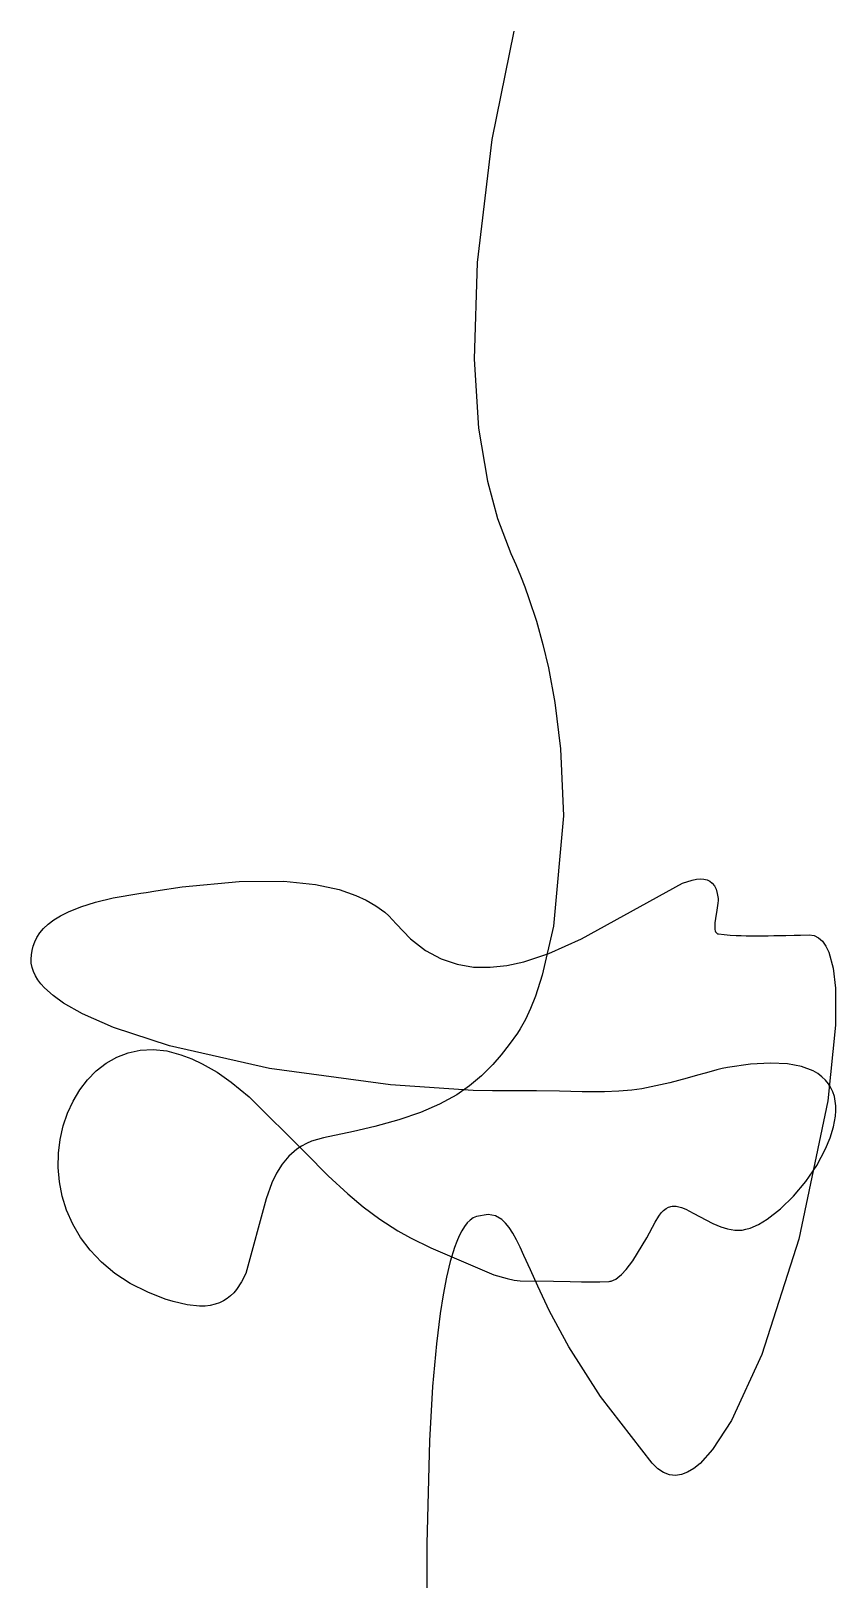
# Model space of a CAD drawing. Extents: x -30 to 26, y -35 to 74.
import ezdxf

# ---------------------------------------------------------------- set-up
doc = ezdxf.new("R2010")
doc.units = 0
doc.layers.add('SPLINE_MOVMENT', color=7, linetype='CONTINUOUS')

msp = doc.modelspace()

# ---------------------------------------------------------------- linework, layer by layer
at = {"layer": 'SPLINE_MOVMENT'}
msp.add_polyline3d([(3.9362, 73.6524, 43.7027), (2.3988, 66.0612, 43.8773), (1.358, 57.4403, 44.0511), (1.1567, 50.6799, 44.166), (1.4711, 45.8483, 44.2322), (2.0813, 42.1397, 44.2701), (2.785, 39.519, 44.2875), (3.7258, 37.0856, 44.2936), (4.0717, 36.3071, 44.2459), (4.3982, 35.5218, 44.1052), (4.7057, 34.7304, 43.8754), (4.9945, 33.9338, 43.5604), (5.5175, 32.3271, 42.6904), (5.9701, 30.7074, 41.526), (6.355, 29.0801, 40.0983), (6.8116, 26.6372, 37.5308), (7.2099, 23.4055, 33.4749), (7.4021, 18.7026, 26.5391), (6.7219, 10.9854, 13.7027), (5.9255, 7.5409, 8.1494), (5.4464, 6.0835, 6.1047), (5.1035, 5.2227, 5.0836), (4.745, 4.457, 4.3723), (4.5609, 4.1116, 4.1425), (4.3739, 3.792, 4.0018), (4.1845, 3.499, 3.9541), (3.6138, 2.6971, 3.9929), (3.0411, 1.965, 4.103), (2.4604, 1.2978, 4.2746), (1.6636, 0.501, 4.5822), (0.8278, -0.2005, 4.9589), (-0.061, -0.818, 5.3817), (-1.2681, -1.4893, 5.9398), (-2.6078, -2.0698, 6.4889), (-4.1076, -2.5819, 6.9841), (-5.7952, -3.0481, 7.3803), (-7.2991, -3.403, 7.5959), (-9.3944, -3.843, 7.7008), (-10.2217, -4.0793, 7.6975), (-10.591, -4.2391, 7.6936), (-10.9326, -4.4246, 7.6882), (-11.2481, -4.6344, 7.6814), (-11.8061, -5.1204, 7.6638), (-12.2767, -5.6852, 7.6414), (-12.6713, -6.3167, 7.6148), (-13.0014, -7.0028, 7.5845), (-13.401, -8.1077, 7.5331), (-14.8347, -13.3308, 7.2512), (-15.1276, -13.9329, 7.212), (-15.4771, -14.4627, 7.1747), (-15.6767, -14.6967, 7.1569), (-15.8948, -14.9082, 7.1397), (-16.1328, -15.0955, 7.1233), (-16.3922, -15.2572, 7.1077), (-16.6743, -15.3918, 7.093), (-16.9807, -15.4977, 7.0792), (-17.3128, -15.5735, 7.0664), (-17.672, -15.6177, 7.0546), (-18.0598, -15.6286, 7.044), (-18.9268, -15.545, 7.0265), (-19.9254, -15.3107, 7.0142), (-20.4776, -15.1332, 7.0103), (-21.6952, -14.65, 7.007), (-22.9172, -14.0322, 6.9841), (-23.9944, -13.3294, 6.9179), (-24.9316, -12.5522, 6.8122), (-25.7332, -11.711, 6.6706), (-26.4039, -10.8165, 6.4971), (-26.9483, -9.8792, 6.2953), (-27.3709, -8.9098, 6.0691), (-27.6763, -7.9188, 5.8221), (-27.8691, -6.9168, 5.5582), (-27.9539, -5.9144, 5.2811), (-27.9352, -4.9221, 4.9946), (-27.8177, -3.9505, 4.7025), (-27.6059, -3.0103, 4.4085), (-27.3045, -2.1119, 4.1163), (-26.9179, -1.2659, 3.8298), (-26.4508, -0.483, 3.5527), (-25.9078, 0.2263, 3.2888), (-25.2934, 0.8514, 3.0419), (-24.6123, 1.3818, 2.8156), (-23.8689, 1.8068, 2.6138), (-23.068, 2.1159, 2.4403), (-22.2141, 2.2985, 2.2988), (-21.3117, 2.344, 2.193), (-20.3654, 2.2418, 2.1268), (-19.3799, 1.9815, 2.1039), (-18.6164, 1.6891, 2.1314), (-17.8851, 1.3479, 2.2101), (-16.8405, 0.7527, 2.4111), (-15.8484, 0.0684, 2.694), (-14.5871, -0.9614, 3.1645), (-10.6503, -4.8975, 4.8881), (-9.0584, -6.5005, 5.3877), (-7.6961, -7.7583, 5.625), (-6.6044, -8.6679, 5.6775), (-5.4395, -9.5351, 5.6003), (-4.1896, -10.3474, 5.3736), (-3.3034, -10.8524, 5.1296), (-1.8858, -11.5458, 4.6097), (2.5278, -13.422, 2.3972), (3.4729, -13.7017, 2.0046), (3.9545, -13.8, 1.8429), (4.1742, -13.8287, 1.7833), (4.3775, -13.8424, 1.7397), (6.7016, -13.8822, 1.4137), (7.877, -13.9051, 1.3628), (8.6669, -13.9167, 1.4023), (9.3803, -13.9199, 1.5063), (9.9533, -13.9138, 1.6436), (10.6028, -13.8938, 1.8562), (10.6777, -13.8864, 1.8851), (10.7537, -13.8708, 1.9167), (10.9086, -13.8164, 1.9876), (11.0666, -13.733, 2.0679), (11.2271, -13.6233, 2.1567), (11.4707, -13.4148, 2.3036), (11.797, -13.0682, 2.5201), (12.2777, -12.4429, 2.8734), (13.2533, -10.8488, 3.695), (13.8348, -9.7399, 4.2647), (14.0867, -9.3209, 4.53), (14.2546, -9.1022, 4.6784), (14.423, -8.9286, 4.8059), (14.5928, -8.7969, 4.914), (14.7644, -8.7041, 5.0043), (14.8511, -8.6713, 5.0433), (14.9386, -8.6472, 5.0783), (15.0268, -8.6312, 5.1097), (15.1159, -8.623, 5.1376), (15.297, -8.6286, 5.1837), (15.4825, -8.6609, 5.2182), (15.6732, -8.7168, 5.2426), (15.97, -8.8384, 5.2637), (16.499, -9.1162, 5.2704), (17.858, -9.845, 5.2683), (18.4346, -10.074, 5.3006), (18.9009, -10.2091, 5.3485), (19.3985, -10.3014, 5.4227), (19.6497, -10.3157, 5.4718), (19.9132, -10.2954, 5.5339), (20.1878, -10.2421, 5.6078), (20.4719, -10.1574, 5.6925), (21.0629, -9.8996, 5.8897), (21.6748, -9.5345, 6.1169), (22.6065, -8.8125, 6.4948), (23.5203, -7.9184, 6.8911), (24.377, -6.8936, 7.2762), (25.1378, -5.7799, 7.6209), (25.7637, -4.619, 7.8958), (26.0868, -3.8393, 8.0256), (26.321, -3.0694, 8.1026), (26.4549, -2.3216, 8.1181), (26.4805, -1.9599, 8.1), (26.4768, -1.6084, 8.0632), (26.4422, -1.2685, 8.0067), (26.3753, -0.9419, 7.9294), (26.2746, -0.6301, 7.8301), (26.1388, -0.3347, 7.7079), (25.9662, -0.0571, 7.5615), (25.7557, 0.2011, 7.3899), (25.5055, 0.4384, 7.192), (25.2145, 0.6531, 6.9668), (24.881, 0.8438, 6.7131), (24.081, 1.1469, 6.1159), (23.094, 1.3353, 5.3919), (21.9085, 1.3968, 4.5321), (20.5129, 1.3189, 3.5281), (18.8958, 1.0893, 2.3709), (18.5204, 1.0064, 2.1348), (18.1362, 0.9119, 1.9515), (17.7427, 0.8076, 1.8159), (17.3398, 0.6956, 1.7229), (16.7872, 0.5375, 1.6567), (16.0709, 0.3324, 1.6499), (14.8624, 0.0078, 1.7594), (12.895, -0.3984, 2.0149), (12.1951, -0.494, 2.0766), (11.2875, -0.574, 2.1078), (10.2788, -0.6157, 2.0607), (8.7175, -0.6192, 1.8505), (7.1302, -0.5815, 1.5805), (5.5194, -0.5594, 1.4359), (5.4218, -0.56, 1.4411), (5.1691, -0.5605, 1.4804), (4.1796, -0.5588, 1.7377), (2.4453, -0.5477, 2.2698), (1.0977, -0.525, 2.6104), (-4.7074, -0.1312, 3.2829), (-13.1687, 1.0242, 4.7638), (-20.1612, 2.5911, 6.165), (-24.0943, 3.8781, 6.905), (-26.2572, 4.832, 7.2344), (-27.5897, 5.5935, 7.3675), (-28.324, 6.1217, 7.3927), (-28.9252, 6.6654, 7.3614), (-29.1731, 6.9429, 7.323), (-29.3846, 7.224, 7.2687), (-29.5585, 7.5086, 7.1977), (-29.6938, 7.7967, 7.1096), (-29.7894, 8.088, 7.0036), (-29.8442, 8.3826, 6.8793), (-29.8571, 8.6804, 6.7358), (-29.8387, 8.97, 6.5724), (-29.7952, 9.2684, 6.3758), (-29.7205, 9.5734, 6.15), (-29.6082, 9.8829, 5.899), (-29.4522, 10.1947, 5.6266), (-29.2463, 10.5065, 5.3369), (-28.9843, 10.8162, 5.0338), (-28.6599, 11.1216, 4.7212), (-28.2671, 11.4204, 4.4032), (-27.7995, 11.7105, 4.0836), (-27.2509, 11.9897, 3.7665), (-26.3829, 12.3412, 3.3542), (-25.3453, 12.6642, 2.9626), (-24.1233, 12.9535, 2.6011), (-22.3142, 13.2598, 2.2058), (-22.1664, 13.2811, 2.1867), (-21.8061, 13.3377, 2.1808), (-21.1162, 13.4499, 2.2468), (-19.2799, 13.7283, 2.6044), (-15.2839, 14.1191, 3.6476), (-12.1666, 14.1294, 4.5114), (-9.9598, 13.9031, 5.0996), (-8.2852, 13.5379, 5.5109), (-7.1168, 13.1374, 5.7665), (-6.392, 12.8031, 5.9052), (-5.7181, 12.4109, 6.0144), (-5.1017, 11.9569, 6.0906), (-4.8172, 11.7057, 6.1153), (-4.2995, 11.1523, 6.1356), (-3.2957, 10.0891, 6.1234), (-2.2458, 9.2744, 6.0881), (-1.1567, 8.6883, 6.0316), (-0.0357, 8.3104, 5.9559), (1.1101, 8.1209, 5.8629), (2.2735, 8.0995, 5.7544), (3.4475, 8.2262, 5.6326), (4.6249, 8.4809, 5.4991), (6.3816, 9.0589, 5.2816), (8.669, 10.0899, 4.9692), (15.7554, 13.981, 3.8219), (16.4161, 14.2038, 3.7004), (16.7133, 14.2665, 3.6447), (16.9872, 14.2934, 3.5926), (17.237, 14.2819, 3.5443), (17.4617, 14.2295, 3.5001), (17.6605, 14.1338, 3.4603), (17.8325, 13.9922, 3.4251), (17.9767, 13.8022, 3.3947), (18.0923, 13.5613, 3.3694), (18.1784, 13.2669, 3.3494), (18.234, 12.9167, 3.3349), (18.2391, 12.7879, 3.3297), (18.226, 12.5857, 3.3171), (18.1548, 12.1079, 3.2677), (18.0547, 11.5248, 3.1634), (18.0145, 11.2139, 3.0783), (18.0006, 10.9862, 2.9941), (18.005, 10.8334, 2.9208), (18.0164, 10.7419, 2.8667), (18.0354, 10.6601, 2.8084), (18.0629, 10.589, 2.7457), (18.0996, 10.5296, 2.6783), (18.1216, 10.5047, 2.6429), (18.1462, 10.4831, 2.6062), (18.1735, 10.4649, 2.5684), (18.2036, 10.4504, 2.5292), (18.2725, 10.4326, 2.4472), (18.6587, 10.3888, 2.051), (19.0708, 10.3554, 1.7069), (19.5074, 10.3314, 1.418), (19.8501, 10.319, 1.2397), (20.2052, 10.3107, 1.0958), (20.572, 10.3063, 0.9877), (20.9499, 10.3051, 0.9168), (21.3384, 10.3069, 0.8845), (21.7368, 10.311, 0.8923), (22.1444, 10.3171, 0.9414), (22.5608, 10.3246, 1.0334), (22.9852, 10.3333, 1.1696), (23.5626, 10.3456, 1.4225), (24.0035, 10.3549, 1.6674), (24.6006, 10.3664, 2.0702), (24.955, 10.3202, 2.3788), (25.2697, 10.1711, 2.7457), (25.5458, 9.9238, 3.1682), (25.7841, 9.5829, 3.6435), (25.9858, 9.1532, 4.1688), (26.2833, 8.0459, 5.3584), (26.4463, 6.639, 6.7148), (26.4565, 4.0484, 9.0138), (25.9167, -1.239, 13.3655), (23.8876, -10.9283, 20.9117), (21.2917, -19.0172, 27.1336), (19.1722, -23.6407, 30.8057), (17.8555, -25.6736, 32.5338), (16.9759, -26.6424, 33.4417), (16.5387, -26.9968, 33.814), (16.1044, -27.2584, 34.1283), (15.6742, -27.4226, 34.3818), (15.2491, -27.4846, 34.5716), (14.83, -27.4398, 34.6951), (14.4181, -27.2835, 34.7493), (14.0143, -27.0111, 34.7317), (13.6196, -26.6179, 34.6393), (10.0025, -21.9544, 33.3579), (7.7928, -18.4812, 32.3798), (6.4424, -15.9762, 31.537), (5.6086, -14.2378, 30.7833), (5.0921, -13.094, 30.143), (4.6442, -12.0909, 29.4178), (4.3724, -11.502, 28.8782), (4.1145, -10.978, 28.2873), (3.8637, -10.52, 27.6396), (3.6135, -10.1288, 26.9296), (3.3571, -9.8054, 26.152), (3.0879, -9.5508, 25.3012), (2.6455, -9.3, 23.8759), (2.137, -9.2094, 22.2553), (1.3173, -9.3434, 19.759), (1.0932, -9.4418, 19.106), (0.8789, -9.5947, 18.4966), (0.6741, -9.7997, 17.9296), (0.4787, -10.0546, 17.4037), (0.2923, -10.3569, 16.9177), (0.1149, -10.7043, 16.4702), (-0.0538, -11.0946, 16.0601), (-0.2141, -11.5254, 15.6861), (-0.51, -12.4991, 15.0414), (-0.7747, -13.6068, 14.5259), (-1.0098, -14.83, 14.1297), (-1.2171, -16.1499, 13.8427), (-1.4796, -18.2706, 13.5951), (-1.7483, -21.2631, 13.5536), (-1.9731, -25.0593, 13.8526), (-2.1594, -32.2628, 15.1466), (-2.1576, -35.3525, 15.9491)], dxfattribs=at)

doc.saveas('drawing.dxf')
